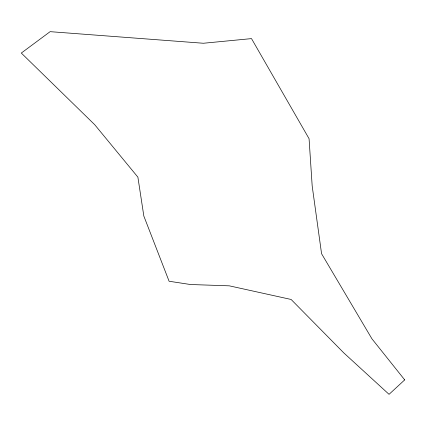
<?xml version="1.0" encoding="UTF-8"?>
<svg xmlns="http://www.w3.org/2000/svg" width="426" height="426" viewBox="0 0 426 426"><rect width="100%" height="100%" fill="white"/><g stroke="black" fill="none" stroke-linecap="round" stroke-linejoin="round"><path stroke-width="0.64" d="M404.7 379.88L389.05 394.338L343.825 352.92L291.112 299.462L229.3 285.835L190.47 284.52L169.101 281.251L143.839 216.067L137.886 177.141L94.7 124.69L21.3 53.053L50.119 31.662L203.378 43.255L251.505 38.612L309.068 138.7L312.183 185.949L321.566 253.71L371.941 338.824L404.7 379.88"/></g></svg>
